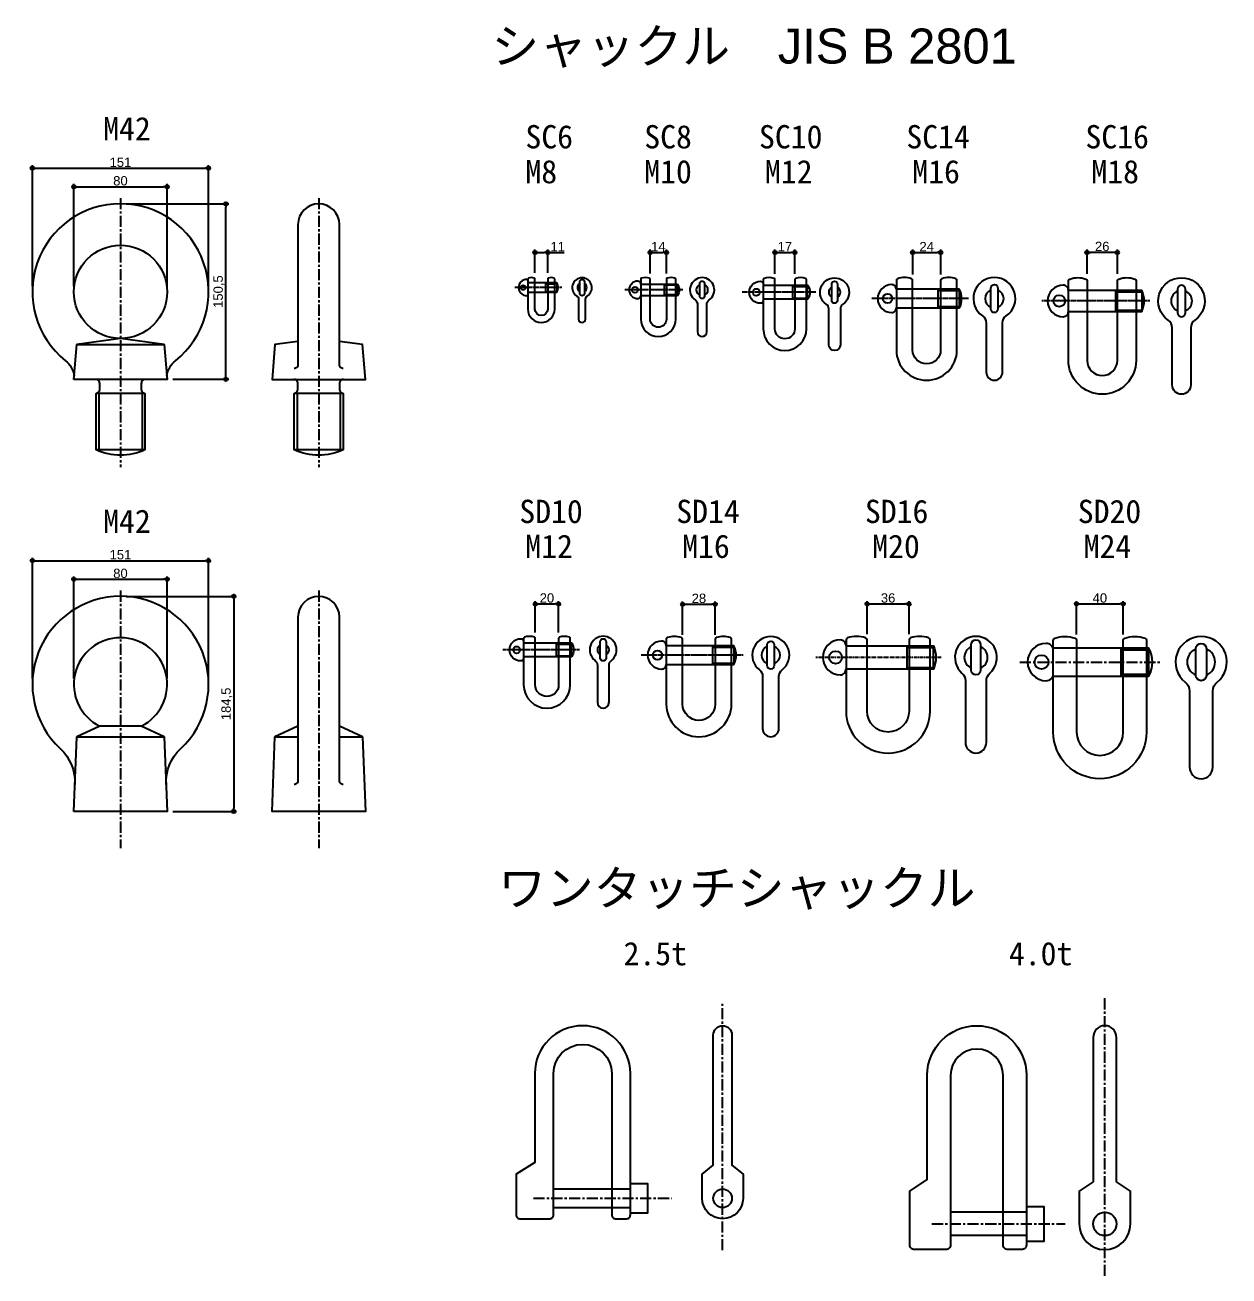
# Model space of a CAD drawing. Header units: millimetres. Extents: x 225 to 4590, y 55 to 1141.
# Drawn here: x 1646 to 2679, y 66 to 1139 of the extents above; entities that cross this region are included whole.
import ezdxf

# ---------------------------------------------------------------- set-up
doc = ezdxf.new("R2010")
doc.units = ezdxf.units.MM
doc.linetypes.add('CENTER', pattern=[50.8, 31.75, -6.35, 6.35, -6.35])
doc.layers.get('Defpoints').update_dxf_attribs({"color": 251})
doc.styles.get("Standard").update_dxf_attribs({"font": 'arial.ttf'})
doc.styles.add('ＭＳ ゴシック', font='MS Gothic.ttf')
doc.dimstyles.new('ISO-25', dxfattribs={"dimtxt": 8, "dimasz": 3, "dimexe": 2.5, "dimexo": 5, "dimgap": 1, "dimtad": 1, "dimtxsty": 'Standard', "dimblk": 'ORIGIN', "dimcen": 2.5, "dimadec": 0, "dimazin": 0, "dimtfac": 1, "dimtmove": 0, "dimatfit": 3, "dimfxl": 0, "dimarcsym": 0})

# ---------------------------------------------------------------- blocks, each defined once
blk = doc.blocks.new('_Origin')
at = {"color": 0, "linetype": 'ByBlock', "lineweight": -2}
blk.add_line((0, 0), (-1, 0), dxfattribs=at)
blk.add_circle((0, 0), 0.5, dxfattribs=at)
blk = doc.blocks.new('*D11')
at = {"color": 0, "lineweight": -2, "transparency": 16777216}
for p, q in [((1733.1, 985.8), (1821, 985.8)), ((1818.5, 838.3), (1818.5, 982.8)), ((1773.1, 835.3), (1821, 835.3))]:
    blk.add_line(p, q, dxfattribs=at)
at = {"layer": 'Defpoints', "color": 0, "transparency": 16777216}
for p in [(1728.1, 985.8), (1818.5, 985.8), (1768.1, 835.3)]:
    blk.add_point(p, dxfattribs=at)
at = {"color": 0, "lineweight": -2, "transparency": 16777216, "xscale": 3, "yscale": 3, "zscale": 3}
for p, rotation in [((1818.5, 985.8), 90), ((1818.5, 835.3), 270)]:
    blk.add_blockref('_Origin', p, dxfattribs=dict(at, rotation=rotation))
at = {"color": 0, "transparency": 16777216, "insert": (1812.6, 910.5), "char_height": 8, "attachment_point": 5, "rotation": 90}
blk.add_mtext('150,5', dxfattribs=at)
blk = doc.blocks.new('*D27')
at = {"color": 0, "lineweight": -2, "transparency": 16777216}
for p, q in [((1652.6, 915.3), (1652.6, 1018.9)), ((1655.6, 1016.4), (1800.6, 1016.4)), ((1803.6, 915.3), (1803.6, 1018.9))]:
    blk.add_line(p, q, dxfattribs=at)
at = {"layer": 'Defpoints', "color": 0, "transparency": 16777216}
for p in [(1803.6, 1016.4), (1652.6, 910.3), (1803.6, 910.3)]:
    blk.add_point(p, dxfattribs=at)
at = {"color": 0, "lineweight": -2, "transparency": 16777216, "xscale": 3, "yscale": 3, "zscale": 3, "rotation": 180}
blk.add_blockref('_Origin', (1652.6, 1016.4), dxfattribs=at)
at = {"color": 0, "lineweight": -2, "transparency": 16777216, "xscale": 3, "yscale": 3, "zscale": 3}
blk.add_blockref('_Origin', (1803.6, 1016.4), dxfattribs=at)
at = {"color": 0, "transparency": 16777216, "insert": (1728.1, 1021.4), "char_height": 8, "attachment_point": 5}
blk.add_mtext('151', dxfattribs=at)
blk = doc.blocks.new('*D28')
at = {"color": 0, "lineweight": -2, "transparency": 16777216}
for p, q in [((1688.1, 915.3), (1688.1, 1002.9)), ((1691.1, 1000.4), (1765.1, 1000.4)), ((1768.1, 915.3), (1768.1, 1002.9))]:
    blk.add_line(p, q, dxfattribs=at)
at = {"layer": 'Defpoints', "color": 0, "transparency": 16777216}
for p in [(1768.1, 1000.4), (1688.1, 910.3), (1768.1, 910.3)]:
    blk.add_point(p, dxfattribs=at)
at = {"color": 0, "lineweight": -2, "transparency": 16777216, "xscale": 3, "yscale": 3, "zscale": 3, "rotation": 180}
blk.add_blockref('_Origin', (1688.1, 1000.4), dxfattribs=at)
at = {"color": 0, "lineweight": -2, "transparency": 16777216, "xscale": 3, "yscale": 3, "zscale": 3}
blk.add_blockref('_Origin', (1768.1, 1000.4), dxfattribs=at)
at = {"color": 0, "transparency": 16777216, "insert": (1728.1, 1005.5), "char_height": 8, "attachment_point": 5}
blk.add_mtext('80', dxfattribs=at)
blk = doc.blocks.new('*D32')
at = {"color": 0, "lineweight": -2, "transparency": 16777216}
for p, q in [((1652.6, 578.6), (1652.6, 682.2)), ((1655.6, 679.7), (1800.6, 679.7)), ((1803.6, 578.6), (1803.6, 682.2))]:
    blk.add_line(p, q, dxfattribs=at)
at = {"layer": 'Defpoints', "color": 0, "transparency": 16777216}
for p in [(1803.6, 679.7), (1652.6, 573.6), (1803.6, 573.6)]:
    blk.add_point(p, dxfattribs=at)
at = {"color": 0, "lineweight": -2, "transparency": 16777216, "xscale": 3, "yscale": 3, "zscale": 3, "rotation": 180}
blk.add_blockref('_Origin', (1652.6, 679.7), dxfattribs=at)
at = {"color": 0, "lineweight": -2, "transparency": 16777216, "xscale": 3, "yscale": 3, "zscale": 3}
blk.add_blockref('_Origin', (1803.6, 679.7), dxfattribs=at)
at = {"color": 0, "transparency": 16777216, "insert": (1728.1, 684.8), "char_height": 8, "attachment_point": 5}
blk.add_mtext('151', dxfattribs=at)
blk = doc.blocks.new('*D33')
at = {"color": 0, "lineweight": -2, "transparency": 16777216}
for p, q in [((1688.1, 578.6), (1688.1, 666.3)), ((1768.1, 578.6), (1768.1, 666.3)), ((1691.1, 663.8), (1765.1, 663.8))]:
    blk.add_line(p, q, dxfattribs=at)
at = {"layer": 'Defpoints', "color": 0, "transparency": 16777216}
for p in [(1768.1, 663.8), (1688.1, 573.6), (1768.1, 573.6)]:
    blk.add_point(p, dxfattribs=at)
at = {"color": 0, "lineweight": -2, "transparency": 16777216, "xscale": 3, "yscale": 3, "zscale": 3, "rotation": 180}
blk.add_blockref('_Origin', (1688.1, 663.8), dxfattribs=at)
at = {"color": 0, "lineweight": -2, "transparency": 16777216, "xscale": 3, "yscale": 3, "zscale": 3}
blk.add_blockref('_Origin', (1768.1, 663.8), dxfattribs=at)
at = {"color": 0, "transparency": 16777216, "insert": (1728.1, 668.8), "char_height": 8, "attachment_point": 5}
blk.add_mtext('80', dxfattribs=at)
blk = doc.blocks.new('*D54')
at = {"color": 0, "lineweight": -2, "transparency": 16777216}
for p, q in [((1733.1, 649.1), (1827.7, 649.1)), ((1825.2, 646.1), (1825.2, 467.6)), ((1773.1, 464.6), (1827.7, 464.6))]:
    blk.add_line(p, q, dxfattribs=at)
at = {"layer": 'Defpoints', "color": 0, "transparency": 16777216}
for p in [(1728.1, 649.1), (1768.1, 464.6), (1825.2, 464.6)]:
    blk.add_point(p, dxfattribs=at)
at = {"color": 0, "lineweight": -2, "transparency": 16777216, "xscale": 3, "yscale": 3, "zscale": 3}
for p, rotation in [((1825.2, 649.1), 90), ((1825.2, 464.6), 270)]:
    blk.add_blockref('_Origin', p, dxfattribs=dict(at, rotation=rotation))
at = {"color": 0, "transparency": 16777216, "insert": (1819.4, 556.9), "char_height": 8, "attachment_point": 5, "rotation": 90}
blk.add_mtext('184,5', dxfattribs=at)
blk = doc.blocks.new('*D56')
at = {"color": 0, "lineweight": -2, "transparency": 16777216}
for p, q in [((2083.5, 926.5), (2083.5, 946.6)), ((2094.5, 926.5), (2094.5, 946.6)), ((2086.5, 944.1), (2091.5, 944.1)), ((2094.5, 944.1), (2108.6, 944.1))]:
    blk.add_line(p, q, dxfattribs=at)
at = {"layer": 'Defpoints', "color": 0, "transparency": 16777216}
for p in [(2094.5, 944.1), (2083.5, 921.5), (2094.5, 921.5)]:
    blk.add_point(p, dxfattribs=at)
at = {"color": 0, "lineweight": -2, "transparency": 16777216, "xscale": 3, "yscale": 3, "zscale": 3, "rotation": 180}
blk.add_blockref('_Origin', (2083.5, 944.1), dxfattribs=at)
at = {"color": 0, "lineweight": -2, "transparency": 16777216, "xscale": 3, "yscale": 3, "zscale": 3}
blk.add_blockref('_Origin', (2094.5, 944.1), dxfattribs=at)
at = {"color": 0, "transparency": 16777216, "insert": (2103, 949.1), "char_height": 8, "attachment_point": 5}
blk.add_mtext('11', dxfattribs=at)
blk = doc.blocks.new('*D57')
at = {"color": 0, "lineweight": -2, "transparency": 16777216}
for p, q in [((2182.3, 926.1), (2182.3, 946.6)), ((2196.3, 926.1), (2196.3, 946.6)), ((2185.3, 944.1), (2193.3, 944.1))]:
    blk.add_line(p, q, dxfattribs=at)
at = {"layer": 'Defpoints', "color": 0, "transparency": 16777216}
for p in [(2196.3, 944.1), (2182.3, 921.1), (2196.3, 921.1)]:
    blk.add_point(p, dxfattribs=at)
at = {"color": 0, "lineweight": -2, "transparency": 16777216, "xscale": 3, "yscale": 3, "zscale": 3, "rotation": 180}
blk.add_blockref('_Origin', (2182.3, 944.1), dxfattribs=at)
at = {"color": 0, "lineweight": -2, "transparency": 16777216, "xscale": 3, "yscale": 3, "zscale": 3}
blk.add_blockref('_Origin', (2196.3, 944.1), dxfattribs=at)
at = {"color": 0, "transparency": 16777216, "insert": (2189.3, 949.1), "char_height": 8, "attachment_point": 5}
blk.add_mtext('14', dxfattribs=at)
blk = doc.blocks.new('*D58')
at = {"color": 0, "lineweight": -2, "transparency": 16777216}
for p, q in [((2289.3, 925.8), (2289.3, 946.6)), ((2306.3, 925.8), (2306.3, 946.6)), ((2292.3, 944.1), (2303.3, 944.1))]:
    blk.add_line(p, q, dxfattribs=at)
at = {"layer": 'Defpoints', "color": 0, "transparency": 16777216}
for p in [(2306.3, 944.1), (2289.3, 920.8), (2306.3, 920.8)]:
    blk.add_point(p, dxfattribs=at)
at = {"color": 0, "lineweight": -2, "transparency": 16777216, "xscale": 3, "yscale": 3, "zscale": 3, "rotation": 180}
blk.add_blockref('_Origin', (2289.3, 944.1), dxfattribs=at)
at = {"color": 0, "lineweight": -2, "transparency": 16777216, "xscale": 3, "yscale": 3, "zscale": 3}
blk.add_blockref('_Origin', (2306.3, 944.1), dxfattribs=at)
at = {"color": 0, "transparency": 16777216, "insert": (2297.8, 949.1), "char_height": 8, "attachment_point": 5}
blk.add_mtext('17', dxfattribs=at)
blk = doc.blocks.new('*D59')
at = {"color": 0, "lineweight": -2, "transparency": 16777216}
for p, q in [((2407.4, 925.1), (2407.4, 946.6)), ((2431.4, 925.1), (2431.4, 946.6)), ((2410.4, 944.1), (2428.4, 944.1))]:
    blk.add_line(p, q, dxfattribs=at)
at = {"layer": 'Defpoints', "color": 0, "transparency": 16777216}
for p in [(2431.4, 944.1), (2407.4, 920.1), (2431.4, 920.1)]:
    blk.add_point(p, dxfattribs=at)
at = {"color": 0, "lineweight": -2, "transparency": 16777216, "xscale": 3, "yscale": 3, "zscale": 3, "rotation": 180}
blk.add_blockref('_Origin', (2407.4, 944.1), dxfattribs=at)
at = {"color": 0, "lineweight": -2, "transparency": 16777216, "xscale": 3, "yscale": 3, "zscale": 3}
blk.add_blockref('_Origin', (2431.4, 944.1), dxfattribs=at)
at = {"color": 0, "transparency": 16777216, "insert": (2419.4, 949.1), "char_height": 8, "attachment_point": 5}
blk.add_mtext('24', dxfattribs=at)
blk = doc.blocks.new('*D68')
at = {"color": 0, "lineweight": -2, "transparency": 16777216}
for p, q in [((2083.8, 618.1), (2083.8, 645.1)), ((2103.8, 618.1), (2103.8, 645.1)), ((2086.8, 642.6), (2100.8, 642.6))]:
    blk.add_line(p, q, dxfattribs=at)
at = {"layer": 'Defpoints', "color": 0, "transparency": 16777216}
for p in [(2103.8, 642.6), (2083.8, 613.1), (2103.8, 613.1)]:
    blk.add_point(p, dxfattribs=at)
at = {"color": 0, "lineweight": -2, "transparency": 16777216, "xscale": 3, "yscale": 3, "zscale": 3, "rotation": 180}
blk.add_blockref('_Origin', (2083.8, 642.6), dxfattribs=at)
at = {"color": 0, "lineweight": -2, "transparency": 16777216, "xscale": 3, "yscale": 3, "zscale": 3}
blk.add_blockref('_Origin', (2103.8, 642.6), dxfattribs=at)
at = {"color": 0, "transparency": 16777216, "insert": (2093.8, 647.7), "char_height": 8, "attachment_point": 5}
blk.add_mtext('20', dxfattribs=at)
blk = doc.blocks.new('*D69')
at = {"color": 0, "lineweight": -2, "transparency": 16777216}
for p, q in [((2210.1, 616.1), (2210.1, 644.8)), ((2238.1, 616.1), (2238.1, 644.8)), ((2213.1, 642.3), (2235.1, 642.3))]:
    blk.add_line(p, q, dxfattribs=at)
at = {"layer": 'Defpoints', "color": 0, "transparency": 16777216}
for p in [(2238.1, 642.3), (2210.1, 611.1), (2238.1, 611.1)]:
    blk.add_point(p, dxfattribs=at)
at = {"color": 0, "lineweight": -2, "transparency": 16777216, "xscale": 3, "yscale": 3, "zscale": 3, "rotation": 180}
blk.add_blockref('_Origin', (2210.1, 642.3), dxfattribs=at)
at = {"color": 0, "lineweight": -2, "transparency": 16777216, "xscale": 3, "yscale": 3, "zscale": 3}
blk.add_blockref('_Origin', (2238.1, 642.3), dxfattribs=at)
at = {"color": 0, "transparency": 16777216, "insert": (2224.1, 647.4), "char_height": 8, "attachment_point": 5}
blk.add_mtext('28', dxfattribs=at)
blk = doc.blocks.new('*D70')
at = {"color": 0, "lineweight": -2, "transparency": 16777216}
for p, q in [((2368.3, 616.7), (2368.3, 645.1)), ((2404.3, 616.7), (2404.3, 645.1)), ((2371.3, 642.6), (2401.3, 642.6))]:
    blk.add_line(p, q, dxfattribs=at)
at = {"layer": 'Defpoints', "color": 0, "transparency": 16777216}
for p in [(2404.3, 642.6), (2368.3, 611.7), (2404.3, 611.7)]:
    blk.add_point(p, dxfattribs=at)
at = {"color": 0, "lineweight": -2, "transparency": 16777216, "xscale": 3, "yscale": 3, "zscale": 3, "rotation": 180}
blk.add_blockref('_Origin', (2368.3, 642.6), dxfattribs=at)
at = {"color": 0, "lineweight": -2, "transparency": 16777216, "xscale": 3, "yscale": 3, "zscale": 3}
blk.add_blockref('_Origin', (2404.3, 642.6), dxfattribs=at)
at = {"color": 0, "transparency": 16777216, "insert": (2386.3, 647.7), "char_height": 8, "attachment_point": 5}
blk.add_mtext('36', dxfattribs=at)
blk = doc.blocks.new('*D71')
at = {"color": 0, "lineweight": -2, "transparency": 16777216}
for p, q in [((2547.9, 616.4), (2547.9, 645.1)), ((2587.9, 616.4), (2587.9, 645.1)), ((2550.9, 642.6), (2584.9, 642.6))]:
    blk.add_line(p, q, dxfattribs=at)
at = {"layer": 'Defpoints', "color": 0, "transparency": 16777216}
for p in [(2587.9, 642.6), (2547.9, 611.4), (2587.9, 611.4)]:
    blk.add_point(p, dxfattribs=at)
at = {"color": 0, "lineweight": -2, "transparency": 16777216, "xscale": 3, "yscale": 3, "zscale": 3, "rotation": 180}
blk.add_blockref('_Origin', (2547.9, 642.6), dxfattribs=at)
at = {"color": 0, "lineweight": -2, "transparency": 16777216, "xscale": 3, "yscale": 3, "zscale": 3}
blk.add_blockref('_Origin', (2587.9, 642.6), dxfattribs=at)
at = {"color": 0, "transparency": 16777216, "insert": (2567.9, 647.7), "char_height": 8, "attachment_point": 5}
blk.add_mtext('40', dxfattribs=at)
blk = doc.blocks.new('*D75')
at = {"color": 0, "lineweight": -2, "transparency": 16777216}
for p, q in [((2556.9, 925.8), (2556.9, 946.6)), ((2582.9, 925.8), (2582.9, 946.6)), ((2579.9, 944.1), (2559.9, 944.1))]:
    blk.add_line(p, q, dxfattribs=at)
at = {"layer": 'Defpoints', "color": 0, "transparency": 16777216}
for p in [(2556.9, 944.1), (2556.9, 920.8), (2582.9, 920.8)]:
    blk.add_point(p, dxfattribs=at)
at = {"color": 0, "lineweight": -2, "transparency": 16777216, "xscale": 3, "yscale": 3, "zscale": 3, "rotation": 180}
blk.add_blockref('_Origin', (2556.9, 944.1), dxfattribs=at)
at = {"color": 0, "lineweight": -2, "transparency": 16777216, "xscale": 3, "yscale": 3, "zscale": 3}
blk.add_blockref('_Origin', (2582.9, 944.1), dxfattribs=at)
at = {"color": 0, "transparency": 16777216, "insert": (2569.9, 949.2), "char_height": 8, "attachment_point": 5}
blk.add_mtext('26', dxfattribs=at)
blk = doc.blocks.new('アイボルト（CAD素材.com）1')
at = {"color": 0, "linetype": 'CENTER', "lineweight": -2, "ltscale": 0.3}
blk.add_line((0, 189.5), (0, -31.3), dxfattribs=at)
at = {"color": 0, "linetype": 'ByBlock', "lineweight": -2}
blk.add_lwpolyline([(21, 23.2, -0.414214), (17.8, 26.5), (17.8, 166.7, 1), (-17.8, 166.7), (-17.8, 26.5, -0.414214), (-21, 23.2)], format="xyb", dxfattribs=at)
for points in [[(-17.8, 73.2), (-37.5, 64)], [(37.5, 64), (17.8, 73.2)], [(17.8, 64), (37.5, 64), (40, 0), (-40, 0), (-37.5, 64), (-17.8, 64)]]:
    blk.add_lwpolyline(points, dxfattribs=at)
blk = doc.blocks.new('アイボルト（CAD素材.com）2')
at = {"color": 0, "linetype": 'CENTER', "lineweight": -2, "ltscale": 0.3}
blk.add_line((0, 189.5), (0, -31.3), dxfattribs=at)
at = {"color": 0, "linetype": 'ByBlock', "lineweight": -2}
blk.add_lwpolyline([(39.1, 23.2, -0.217301), (51.7, 54, 2.525864), (-51.7, 54, -0.217301), (-39.1, 23.2)], format="xyb", dxfattribs=at)
blk.add_lwpolyline([(37.5, 64), (17.8, 73.2), (-17.8, 73.2), (-37.5, 64)], dxfattribs=at)
blk.add_lwpolyline([(-40, 0), (-37.5, 64), (37.5, 64), (40, 0)], close=True, dxfattribs=at)
blk.add_arc((0, 109), 40, 296.3434, 243.6566, dxfattribs=at)
blk = doc.blocks.new('アイボルト（CAD素材.com）19')
at = {"color": 0, "linetype": 'CENTER', "lineweight": -2, "ltscale": 0.3}
blk.add_line((0, 155.5), (0, -75.3), dxfattribs=at)
at = {"color": 0, "linetype": 'ByBlock', "lineweight": -2}
for points in [[(21, 9.2, -0.414214), (17.8, 12.5), (17.8, 132.7, 1), (-17.8, 132.7), (-17.8, 12.5, -0.414214), (-21, 9.2)], [(21.3, 0, 0.414214), (17.8, -3.5), (17.8, -8.5, 0.389295), (21, -12), (21, -60.5, -0.214286), (-21, -60.5), (-21, -12, 0.389295), (-17.8, -8.5), (-17.8, -3.5, 0.414214), (-21.3, 0)]]:
    blk.add_lwpolyline(points, format="xyb", dxfattribs=at)
for points in [[(-17.8, 32.6), (-37.5, 30), (-40, 0), (40, 0), (37.5, 30), (17.8, 32.6)], [(21, -12), (-21, -12)], [(-18.6, -12), (-18.6, -61.5)], [(18.5, -12), (18.5, -61.5)], [(21, -60.5), (-21, -60.5)]]:
    blk.add_lwpolyline(points, dxfattribs=at)
blk = doc.blocks.new('アイボルト（CAD素材.com）20')
at = {"color": 0, "linetype": 'CENTER', "lineweight": -2, "ltscale": 0.3}
blk.add_line((0, 155.5), (0, -75.3), dxfattribs=at)
at = {"color": 0, "linetype": 'ByBlock', "lineweight": -2}
for points in [[(39.7, 3.1, -0.191467), (47.1, 16, 2.858044), (-47.1, 16, -0.191467), (-39.7, 3.1)], [(21.3, 0, 0.414214), (17.8, -3.5), (17.8, -8.5, 0.389295), (21, -12), (21, -60.5, -0.214286), (-21, -60.5), (-21, -12, 0.389295), (-17.8, -8.5), (-17.8, -3.5, 0.414214), (-21.3, 0)]]:
    blk.add_lwpolyline(points, format="xyb", dxfattribs=at)
for points in [[(37.5, 30), (0, 35), (-37.5, 30)], [(21, -12), (-21, -12)], [(-18.6, -12), (-18.6, -61.5)], [(18.5, -12), (18.5, -61.5)], [(21, -60.5), (-21, -60.5)]]:
    blk.add_lwpolyline(points, dxfattribs=at)
blk.add_lwpolyline([(-40, 0), (-37.5, 30), (37.5, 30), (40, 0)], close=True, dxfattribs=at)
blk.add_circle((0, 75), 40, dxfattribs=at)
blk = doc.blocks.new('シャックル（CAD素材.com）7')
at = {"color": 0, "linetype": 'ByBlock', "lineweight": -2}
blk.add_lwpolyline([(10, -25, -0.227735), (13.8, -17.2, 2.849), (-13.7, -17.2, -0.227735), (-10, -25), (-10, -90, 1), (10, -90), (10, -25)], format="xyb", dxfattribs=at)
blk.add_lwpolyline([(-4.5, 11.5, -1), (4.5, 11.5), (4.5, -11.5, -1), (-4.5, -11.5)], format="xyb", close=True, dxfattribs=at)
for start, end in [(112.0243, 247.9757), (292.0243, 67.9757)]:
    blk.add_arc((0, 0), 12, start, end, dxfattribs=at)
blk = doc.blocks.new('シャックル（CAD素材.com）8')
at = {"color": 0, "linetype": 'ByBlock', "lineweight": -2}
for p, q in [((82, -12), (82, 12)), ((58, 10.4), (82.8, 10.4)), ((58, -10.4), (82.8, -10.4))]:
    blk.add_line(p, q, dxfattribs=at)
at = {"color": 0, "linetype": 'CENTER', "lineweight": -2, "ltscale": 0.3}
blk.add_line((-28.6, 0), (93.2, 0), dxfattribs=at)
at = {"color": 0, "linetype": 'ByBlock', "lineweight": -2}
blk.add_lwpolyline([(60, -60), (60, 18.6, -0.317837), (61.3, 20.5, -0.171573), (78.7, 20.5, -0.317837), (80, 18.6), (80, -60, -1), (0, -60), (0, 18.6, -0.317837), (1.3, 20.5, -0.171573), (18.7, 20.5, -0.317837), (20, 18.6), (20, -60, 1)], format="xyb", close=True, dxfattribs=at)
for points in [[(0, 10, 0.414214), (-6, 16, 1), (-6, -16, 0.414214), (0, -10)], [(0, -12), (82, -12, 0.25), (82, 12), (0, 12)]]:
    blk.add_lwpolyline(points, format="xyb", dxfattribs=at)
blk.add_lwpolyline([(58, 12), (58, -12)], dxfattribs=at)
blk.add_circle((-10, 0), 6, dxfattribs=at)
blk = doc.blocks.new('シャックル（CAD素材.com）9')
at = {"color": 0, "linetype": 'ByBlock', "lineweight": -2}
for points in [[(12, -13.4, 2.618034), (-12, -13.4, -0.213422), (-9, -20.1), (-9, -73, 1), (9, -73), (9, -20.1, -0.213422)], [(-4, 11, -1), (4, 11), (4, -11, -1), (-4, -11)]]:
    blk.add_lwpolyline(points, format="xyb", close=True, dxfattribs=at)
for start, end in [(113.5782, 246.4218), (293.5782, 66.4218)]:
    blk.add_arc((0, 0), 10, start, end, dxfattribs=at)
blk = doc.blocks.new('シャックル（CAD素材.com）10')
at = {"color": 0, "linetype": 'ByBlock', "lineweight": -2}
for p, q in [((52, 8.6), (75.5, 8.6)), ((75, -10), (75, 10)), ((52, -8.6), (75.5, -8.6))]:
    blk.add_line(p, q, dxfattribs=at)
for points in [[(0, 10, 0.414214), (-5, 15, 1), (-5, -15, 0.414214), (0, -10)], [(0, 10), (75, 10, -0.2), (75, -10), (0, -10)]]:
    blk.add_lwpolyline(points, format="xyb", dxfattribs=at)
blk.add_lwpolyline([(18, -46), (18, 15, 0.317837), (16.8, 16.7, 0.171573), (1.2, 16.7, 0.317837), (0, 15), (0, -46, 1), (72, -46), (72, 15, 0.317837), (70.8, 16.7, 0.171573), (55.2, 16.7, 0.317837), (54, 15), (54, -46, -1)], format="xyb", close=True, dxfattribs=at)
at = {"color": 0, "linetype": 'CENTER', "lineweight": -2, "ltscale": 0.1}
blk.add_lwpolyline([(81.5, 0), (-25.8, 0)], dxfattribs=at)
at = {"color": 0, "linetype": 'ByBlock', "lineweight": -2}
blk.add_lwpolyline([(52, 10), (52, -10)], dxfattribs=at)
blk.add_circle((-9, 0), 5.5, dxfattribs=at)
blk = doc.blocks.new('シャックル（CAD素材.com）11')
at = {"color": 0, "linetype": 'ByBlock', "lineweight": -2}
blk.add_lwpolyline([(7, -18.2, -0.233189), (9.7, -12.7, 2.946306), (-9.7, -12.7, -0.233189), (-7, -18.2), (-7, -63, 1), (7, -63), (7, -18.2)], format="xyb", dxfattribs=at)
blk.add_lwpolyline([(-3, 9, -1), (3, 9), (3, -9, -1), (-3, -9)], format="xyb", close=True, dxfattribs=at)
for start, end in [(112.0243, 247.9757), (292.0243, 67.9757)]:
    blk.add_arc((0, 0), 8, start, end, dxfattribs=at)
blk = doc.blocks.new('シャックル（CAD素材.com）12')
at = {"color": 0, "linetype": 'ByBlock', "lineweight": -2}
for p, q in [((40, 6.9), (58.5, 6.9)), ((58, 8), (58, -8)), ((40, -6.9), (58.5, -6.9))]:
    blk.add_line(p, q, dxfattribs=at)
for points in [[(0, 8, 0.414214), (-4, 12, 1), (-4, -12, 0.414214), (0, -8)], [(0, -8), (58, -8, 0.25), (58, 8), (0, 8)]]:
    blk.add_lwpolyline(points, format="xyb", dxfattribs=at)
blk.add_lwpolyline([(14, -42), (14, 13.6, 0.317837), (13.1, 15, 0.171573), (0.9, 15, 0.317837), (0, 13.6), (0, -42, 1), (56, -42), (56, 13.6, 0.317837), (55.1, 15, 0.171573), (42.9, 15, 0.317837), (42, 13.6), (42, -42, -1)], format="xyb", close=True, dxfattribs=at)
at = {"color": 0, "linetype": 'CENTER', "lineweight": -2, "ltscale": 0.05}
blk.add_lwpolyline([(66, 0), (-21.4, 0)], dxfattribs=at)
at = {"color": 0, "linetype": 'ByBlock', "lineweight": -2}
blk.add_lwpolyline([(40, -8), (40, 8)], dxfattribs=at)
blk.add_circle((-7.5, 0), 4, dxfattribs=at)
blk = doc.blocks.new('シャックル（CAD素材.com）13')
at = {"color": 0, "linetype": 'ByBlock', "lineweight": -2}
blk.add_lwpolyline([(5, -13.1, -0.234064), (7, -9.1, 2.96244), (-7, -9.1, -0.234064), (-5, -13.1), (-5, -45, 1), (5, -45), (5, -13.1)], format="xyb", dxfattribs=at)
blk.add_lwpolyline([(-2.5, 7, -1), (2.5, 7), (2.5, -7, -1), (-2.5, -7)], format="xyb", close=True, dxfattribs=at)
for start, end in [(120, 240), (300, 60)]:
    blk.add_arc((0, 0), 5, start, end, dxfattribs=at)
blk = doc.blocks.new('シャックル（CAD素材.com）14')
at = {"color": 0, "linetype": 'ByBlock', "lineweight": -2}
for p, q in [((28, 5), (41.6, 5)), ((41, -6), (41, 6)), ((28, -5), (41.6, -5))]:
    blk.add_line(p, q, dxfattribs=at)
blk.add_lwpolyline([(10, -30), (10, 9.8, 0.317837), (9.3, 10.8, 0.171573), (0.7, 10.8, 0.317837), (0, 9.8), (0, -30, 1), (40, -30), (40, 9.8, 0.317837), (39.3, 10.8, 0.171573), (30.7, 10.8, 0.317837), (30, 9.8), (30, -30, -1)], format="xyb", close=True, dxfattribs=at)
at = {"color": 0, "linetype": 'CENTER', "lineweight": -2, "ltscale": 0.05}
blk.add_lwpolyline([(48, 0), (-18, 0)], dxfattribs=at)
at = {"color": 0, "linetype": 'ByBlock', "lineweight": -2}
for points in [[(0, -7, -0.414214), (-2.5, -9.5, -1), (-2.5, 9.5, -0.414214), (0, 7)], [(0, 6), (41, 6, -0.333333), (41, -6), (0, -6)]]:
    blk.add_lwpolyline(points, format="xyb", dxfattribs=at)
blk.add_lwpolyline([(28, 6), (28, -6)], dxfattribs=at)
blk.add_circle((-6, 0), 3, dxfattribs=at)
blk = doc.blocks.new('シャックル（CAD素材.com）31')
at = {"color": 0, "linetype": 'ByBlock', "lineweight": -2}
for points in [[(8, -23), (8, -72, -1), (-8, -72), (-8, -23, 0.245393), (-11.4, -16.4, -3.186141), (11.4, -16.4, 0.245393)], [(3.5, -10), (3.5, 10, 1), (-3.5, 10), (-3.5, -10, 1)]]:
    blk.add_lwpolyline(points, format="xyb", close=True, dxfattribs=at)
for start, end in [(112.8854, 247.1146), (292.8854, 67.1146)]:
    blk.add_arc((0, 0), 9, start, end, dxfattribs=at)
blk = doc.blocks.new('シャックル（CAD素材.com）32')
at = {"color": 0, "linetype": 'ByBlock', "lineweight": -2}
for p, q in [((40.5, 7.8), (63.3, 7.8)), ((62.8, 9), (62.8, -9)), ((40.5, -7.8), (63.3, -7.8))]:
    blk.add_line(p, q, dxfattribs=at)
for points in [[(0, 9, 0.414214), (-4.5, 13.5, 1), (-4.5, -13.5, 0.414214), (0, -9)], [(0, -9), (62.8, -9, 0.25), (62.8, 9), (0, 9)]]:
    blk.add_lwpolyline(points, format="xyb", dxfattribs=at)
blk.add_lwpolyline([(42, -51), (42, 17.3, -0.317837), (43.1, 18.8, -0.171573), (56.9, 18.8, -0.317837), (58, 17.3), (58, -51, -1), (0, -51), (0, 17.3, -0.317837), (1.1, 18.8, -0.171573), (14.9, 18.8, -0.317837), (16, 17.3), (16, -51, 1)], format="xyb", close=True, dxfattribs=at)
at = {"color": 0, "linetype": 'CENTER', "lineweight": -2, "ltscale": 0.05}
blk.add_lwpolyline([(69.9, 0), (-22.8, 0)], dxfattribs=at)
at = {"color": 0, "linetype": 'ByBlock', "lineweight": -2}
blk.add_lwpolyline([(40.5, -9), (40.5, 9)], dxfattribs=at)
blk.add_circle((-7.9, 0), 5, dxfattribs=at)
blk = doc.blocks.new('シャックル（CAD素材.com）33')
at = {"color": 0, "linetype": 'ByBlock', "lineweight": -2}
for points in [[(-7, -63, 1), (7, -63), (7, -20.7, -0.249069), (10.1, -14.9, 3.265165), (-10.1, -14.9, -0.249069), (-7, -20.7)], [(-3, 9, -1), (3, 9), (3, -9, -1), (-3, -9)]]:
    blk.add_lwpolyline(points, format="xyb", close=True, dxfattribs=at)
for start, end in [(112.0243, 247.9757), (292.0243, 67.9757)]:
    blk.add_arc((0, 0), 8, start, end, dxfattribs=at)
blk = doc.blocks.new('シャックル（CAD素材.com）34')
at = {"color": 0, "linetype": 'ByBlock', "lineweight": -2}
for p, q in [((36, 6.9), (54.5, 6.9)), ((54, 8), (54, -8)), ((36, -6.9), (54.5, -6.9))]:
    blk.add_line(p, q, dxfattribs=at)
for points in [[(0, 8, 0.414214), (-4, 12, 1), (-4, -12, 0.414214), (0, -8)], [(0, -8), (54, -8, 0.25), (54, 8), (0, 8)]]:
    blk.add_lwpolyline(points, format="xyb", dxfattribs=at)
blk.add_lwpolyline([(14, -44), (14, 15.6, 0.317837), (13.1, 17, 0.171573), (0.9, 17, 0.317837), (0, 15.6), (0, -44, 1), (52, -44), (52, 15.6, 0.317837), (51.1, 17, 0.171573), (38.9, 17, 0.317837), (38, 15.6), (38, -44, -1)], format="xyb", close=True, dxfattribs=at)
at = {"color": 0, "linetype": 'CENTER', "lineweight": -2, "ltscale": 0.05}
blk.add_lwpolyline([(62, 0), (-21.4, 0)], dxfattribs=at)
at = {"color": 0, "linetype": 'ByBlock', "lineweight": -2}
blk.add_lwpolyline([(36, -8), (36, 8)], dxfattribs=at)
blk.add_circle((-7.5, 0), 4, dxfattribs=at)
blk = doc.blocks.new('シャックル（CAD素材.com）35')
at = {"color": 0, "linetype": 'ByBlock', "lineweight": -2}
for points in [[(5, -45, -1), (-5, -45), (-5, -14.4, 0.245393), (-7.1, -10.3, -3.186141), (7.1, -10.3, 0.245393), (5, -14.4)], [(-2.5, 7, -1), (2.5, 7), (2.5, -7, -1), (-2.5, -7)]]:
    blk.add_lwpolyline(points, format="xyb", close=True, dxfattribs=at)
for start, end in [(120, 240), (300, 60)]:
    blk.add_arc((0, 0), 5, start, end, dxfattribs=at)
blk = doc.blocks.new('シャックル（CAD素材.com）36')
at = {"color": 0, "linetype": 'ByBlock', "lineweight": -2}
for p, q in [((25, 5), (38.6, 5)), ((38, -6), (38, 6)), ((25, -5), (38.6, -5))]:
    blk.add_line(p, q, dxfattribs=at)
blk.add_lwpolyline([(10, -31.5), (10, 10.8, 0.317837), (9.3, 11.8, 0.171573), (0.7, 11.8, 0.317837), (0, 10.8), (0, -31.5, 1), (37, -31.5), (37, 10.8, 0.317837), (36.3, 11.8, 0.171573), (27.7, 11.8, 0.317837), (27, 10.8), (27, -31.5, -1)], format="xyb", close=True, dxfattribs=at)
at = {"color": 0, "linetype": 'CENTER', "lineweight": -2, "ltscale": 0.05}
blk.add_lwpolyline([(45, 0), (-18, 0)], dxfattribs=at)
at = {"color": 0, "linetype": 'ByBlock', "lineweight": -2}
for points in [[(0, -7, -0.414214), (-2.5, -9.5, -1), (-2.5, 9.5, -0.414214), (0, 7)], [(0, 6), (38, 6, -0.333333), (38, -6), (0, -6)]]:
    blk.add_lwpolyline(points, format="xyb", dxfattribs=at)
blk.add_lwpolyline([(25, 6), (25, -6)], dxfattribs=at)
blk.add_circle((-6, 0), 3, dxfattribs=at)
blk = doc.blocks.new('シャックル（CAD素材.com）37')
at = {"color": 0, "linetype": 'ByBlock', "lineweight": -2}
for points in [[(4, -36), (4, -12.1, -0.251714), (5.8, -8.8, 3.324173), (-5.8, -8.8, -0.251714), (-4, -12.1), (-4, -36, 1)], [(2, -5.5, -1), (-2, -5.5), (-2, 5.5, -1), (2, 5.5)]]:
    blk.add_lwpolyline(points, format="xyb", close=True, dxfattribs=at)
for start, end in [(113.5782, 246.4218), (293.5782, 66.4218)]:
    blk.add_arc((0, 0), 5, start, end, dxfattribs=at)
blk = doc.blocks.new('シャックル（CAD素材.com）38')
at = {"color": 0, "linetype": 'ByBlock', "lineweight": -2}
for p, q in [((0, 5), (31.5, 5)), ((20, 4.2), (32, 4.2)), ((31.5, 5), (31.5, -5)), ((31.5, -5), (0, -5)), ((32, -4.2), (20, -4.2))]:
    blk.add_line(p, q, dxfattribs=at)
at = {"color": 0, "linetype": 'CENTER', "lineweight": -2, "ltscale": 0.05}
blk.add_lwpolyline([(36, 0), (-13.6, 0)], dxfattribs=at)
at = {"color": 0, "linetype": 'ByBlock', "lineweight": -2}
for points in [[(0, 5, 0.414214), (-2.5, 7.5, 1), (-2.5, -7.5, 0.414214), (0, -5)], [(31.5, 5, -0.3), (31.5, -5)]]:
    blk.add_lwpolyline(points, format="xyb", dxfattribs=at)
blk.add_lwpolyline([(8, -25), (8, 9.2, 0.317837), (7.5, 9.9, 0.171573), (0.5, 9.9, 0.317837), (0, 9.2), (0, -25, 1), (30, -25), (30, 9.2, 0.317837), (29.5, 9.9, 0.171573), (22.5, 9.9, 0.317837), (22, 9.2), (22, -25, -1)], format="xyb", close=True, dxfattribs=at)
blk.add_lwpolyline([(20, 5), (20, -5)], dxfattribs=at)
blk.add_circle((-5, 0), 2.5, dxfattribs=at)
blk = doc.blocks.new('シャックル（CAD素材.com）39')
at = {"color": 0, "linetype": 'ByBlock', "lineweight": -2}
for points in [[(3, -27), (3, -9.8, -0.261184), (4.4, -7.3, 3.551785), (-4.4, -7.3, -0.261184), (-3, -9.8), (-3, -27, 1)], [(2, -5, -1), (-2, -5), (-2, 5, -1), (2, 5)]]:
    blk.add_lwpolyline(points, format="xyb", close=True, dxfattribs=at)
for start, end in [(120, 240), (300, 60)]:
    blk.add_arc((0, 0), 4, start, end, dxfattribs=at)
blk = doc.blocks.new('シャックル（CAD素材.com）40')
at = {"color": 0, "linetype": 'ByBlock', "lineweight": -2}
for p, q in [((15, 4), (15, -4)), ((24.8, 4), (24.8, -4))]:
    blk.add_line(p, q, dxfattribs=at)
at = {"color": 0, "linetype": 'CENTER', "lineweight": -2, "ltscale": 0.05}
blk.add_lwpolyline([(29.2, 0), (-11.2, 0)], dxfattribs=at)
at = {"color": 0, "linetype": 'ByBlock', "lineweight": -2}
for points in [[(0, 6, 0.414214), (-1, 7, 1), (-1, -7, 0.414214), (0, -6)], [(0, -4), (24.8, -4, 0.3), (24.8, 4), (0, 4)]]:
    blk.add_lwpolyline(points, format="xyb", dxfattribs=at)
blk.add_lwpolyline([(6, -18.5), (6, 7.5, 0.317837), (5.6, 8.1, 0.171573), (0.4, 8.1, 0.317837), (0, 7.5), (0, -18.5, 1), (23, -18.5), (23, 7.5, 0.317837), (22.6, 8.1, 0.171573), (17.4, 8.1, 0.317837), (17, 7.5), (17, -18.5, -1)], format="xyb", close=True, dxfattribs=at)
for points in [[(15, 3.3), (25.2, 3.3)], [(15, -3.3), (25.2, -3.3)]]:
    blk.add_lwpolyline(points, dxfattribs=at)
blk.add_circle((-4, 0), 2, dxfattribs=at)
blk = doc.blocks.new('ワンタッチシャックル（CAD素材.com）3')
at = {"color": 0, "linetype": 'CENTER', "lineweight": -2, "ltscale": 0.3}
blk.add_lwpolyline([(0, -44.6), (0, 194)], dxfattribs=at)
at = {"color": 0, "linetype": 'ByBlock', "lineweight": -2}
blk.add_lwpolyline([(22, 0), (22, 28), (10, 36), (10, 160, 1), (-10, 160), (-10, 36), (-22, 28), (-22, 0, 1)], format="xyb", close=True, dxfattribs=at)
blk.add_circle((0, 0), 10, dxfattribs=at)
blk = doc.blocks.new('ワンタッチシャックル（CAD素材.com）4')
at = {"color": 0, "linetype": 'ByBlock', "lineweight": -2}
blk.add_lwpolyline([(0, 127.5), (0, -18, -0.414214), (-4, -22), (-16, -22, -0.414214), (-20, -18), (-20, 127.5, 1), (-65, 127.5), (-65, -18, -0.414214), (-69, -22), (-96, -22, -0.414214), (-100, -18), (-100, 28), (-85, 38), (-85, 127.5, -1)], format="xyb", close=True, dxfattribs=at)
for points in [[(0, 15), (15, 15), (15, -15), (0, -15)], [(0, 10), (-65, 10)], [(0, -10), (-65, -10)]]:
    blk.add_lwpolyline(points, dxfattribs=at)
at = {"color": 0, "linetype": 'CENTER', "lineweight": -2, "ltscale": 0.3}
blk.add_lwpolyline([(-81, 0), (33.3, 0)], dxfattribs=at)
blk = doc.blocks.new('ワンタッチシャックル（CAD素材.com）5')
at = {"color": 0, "linetype": 'CENTER', "lineweight": -2, "ltscale": 0.3}
blk.add_lwpolyline([(0, -44.6), (0, 167.3)], dxfattribs=at)
at = {"color": 0, "linetype": 'ByBlock', "lineweight": -2}
blk.add_lwpolyline([(-17.5, 0), (-17.5, 20.6), (-8, 28.5), (-8, 140, -1), (8, 140), (8, 28.5), (17.5, 20.6), (17.5, 0, -1)], format="xyb", close=True, dxfattribs=at)
blk.add_circle((0, 0), 8, dxfattribs=at)
blk = doc.blocks.new('ワンタッチシャックル（CAD素材.com）6')
at = {"color": 0, "linetype": 'ByBlock', "lineweight": -2}
blk.add_lwpolyline([(-66, -14.3), (-66, 107, -1), (-16, 107), (-16, -14.3, 0.414214), (-12.8, -17.5), (-3.2, -17.5, 0.414214), (0, -14.3), (0, 107, 1), (-82, 107), (-82, 30.6), (-98, 20.6), (-98, -14.3, 0.414214), (-94.8, -17.5), (-78.8, -17.5), (-69.2, -17.5, 0.414214)], format="xyb", close=True, dxfattribs=at)
for points in [[(0, -12.5), (15, -12.5), (15, 12.5), (0, 12.5)], [(-66, 8), (0, 8)], [(-66, -8), (0, -8)]]:
    blk.add_lwpolyline(points, dxfattribs=at)
at = {"color": 0, "linetype": 'CENTER', "lineweight": -2, "ltscale": 0.3}
blk.add_lwpolyline([(-83.1, 0), (35.2, 0)], dxfattribs=at)

msp = doc.modelspace()

# ---------------------------------------------------------------- block references
for name, p in [('アイボルト（CAD素材.com）20', (1728.141, 835.255)), ('アイボルト（CAD素材.com）19', (1898.091, 835.255)), ('シャックル（CAD素材.com）38', (2174.27, 911.988)), ('シャックル（CAD素材.com）36', (2279.301, 909.988)), ('シャックル（CAD素材.com）34', (2393.379, 904.488)), ('シャックル（CAD素材.com）32', (2540.943, 902.488)), ('シャックル（CAD素材.com）40', (2077.451, 913.988)), ('シャックル（CAD素材.com）39', (2123.915, 913.988)), ('シャックル（CAD素材.com）37', (2226.864, 911.988)), ('シャックル（CAD素材.com）35', (2340.434, 909.988)), ('シャックル（CAD素材.com）33', (2477.452, 904.488)), ('シャックル（CAD素材.com）31', (2637.91, 902.488)), ('アイボルト（CAD素材.com）2', (1728.141, 464.603)), ('アイボルト（CAD素材.com）1', (1898.091, 464.603)), ('シャックル（CAD素材.com）14', (2073.81, 603.264)), ('シャックル（CAD素材.com）13', (2142.011, 603.264)), ('シャックル（CAD素材.com）12', (2196.083, 598.764)), ('シャックル（CAD素材.com）11', (2285.712, 598.764)), ('シャックル（CAD素材.com）10', (2350.278, 596.764)), ('シャックル（CAD素材.com）9', (2461.625, 596.764)), ('シャックル（CAD素材.com）8', (2527.913, 592.764)), ('シャックル（CAD素材.com）7', (2654.744, 592.764)), ('ワンタッチシャックル（CAD素材.com）3', (2572.141, 110.88)), ('ワンタッチシャックル（CAD素材.com）5', (2244.433, 132.88)), ('ワンタッチシャックル（CAD素材.com）6', (2165.351, 132.88)), ('ワンタッチシャックル（CAD素材.com）4', (2504.895, 110.88))]:
    msp.add_blockref(name, p)

# ---------------------------------------------------------------- texts
at = {"color": 3, "style": 'ＭＳ ゴシック'}
for s, p in [('M42', (1713.268, 1040.243)), ('SC6', (2075.351, 1033.311)), ('SC8', (2177.259, 1033.311)), ('SC10', (2275.614, 1033.311)), ('SC14', (2401.97, 1033.311)), ('SC16', (2555.534, 1033.311)), ('M8', (2075.351, 1003.389)), ('M10', (2177.259, 1003.389)), ('M12', (2280.719, 1003.389)), ('M16', (2407.075, 1003.389)), ('M18', (2560.639, 1003.389)), ('SD10', (2070.124, 711.987)), ('SD14', (2204.674, 711.987)), ('SD16', (2366.449, 711.987)), ('SD20', (2548.941, 711.987)), ('M42', (1713.268, 703.592)), ('M12', (2075.229, 682.064)), ('M16', (2209.779, 682.064)), ('M20', (2372.729, 682.064)), ('M24', (2554.046, 682.064)), ('2.5t', (2159.471, 332.746)), ('4.0t', (2489.906, 332.746))]:
    msp.add_text(s, height=20, dxfattribs=at).set_placement(p)
at = {"color": 3, "char_height": 30, "attachment_point": 1}
for s, insert in [('{\\fMS PGothic|b0|i0|c128|p50;シャックル\u3000}JIS B 2801', (2046.216, 1136.119)), ('{\\fMS PGothic|b0|i0|c128|p50;ワンタッチシャックル}', (2052.027, 414.036))]:
    msp.add_mtext(s, dxfattribs=dict(at, insert=insert))

# ---------------------------------------------------------------- dimensions: what is measured, and where the dimension line sits
at = {"color": 3}
for base, p1, p2, picture, middle in [((1803.641, 1016.364), (1652.641, 910.255), (1803.641, 910.255), '*D27', (1728.141, 1021.448)), ((1768.141, 1000.416), (1688.141, 910.255), (1768.141, 910.255), '*D28', (1728.141, 1005.501)), ((2094.451, 944.125), (2083.451, 921.476), (2094.451, 921.476), '*D56', (2103.032, 949.141)), ((2196.27, 944.125), (2182.27, 921.139), (2196.27, 921.139), '*D57', (2189.27, 949.141)), ((2306.301, 944.125), (2289.301, 920.802), (2306.301, 920.802), '*D58', (2297.801, 949.141)), ((2431.379, 944.125), (2407.379, 920.127), (2431.379, 920.127), '*D59', (2419.379, 949.141)), ((2556.943, 944.125), (2582.943, 920.761), (2556.943, 920.761), '*D75', (2569.943, 949.209)), ((1803.641, 679.712), (1652.641, 573.603), (1803.641, 573.603), '*D32', (1728.141, 684.796)), ((1768.141, 663.764), (1688.141, 573.603), (1768.141, 573.603), '*D33', (1728.141, 668.849)), ((2103.81, 642.617), (2083.81, 613.077), (2103.81, 613.077), '*D68', (2093.81, 647.701)), ((2238.083, 642.277), (2210.083, 611.054), (2238.083, 611.054), '*D69', (2224.083, 647.362)), ((2404.278, 642.617), (2368.278, 611.728), (2404.278, 611.728), '*D70', (2386.278, 647.704)), ((2587.913, 642.617), (2547.913, 611.391), (2587.913, 611.391), '*D71', (2567.913, 647.701))]:
    dim = msp.add_linear_dim(base=base, p1=p1, p2=p2, dimstyle='ISO-25', dxfattribs=at)
    dim.commit()
    dim.dimension.update_dxf_attribs({"geometry": picture, "text_midpoint": middle})
for base, p1, p2, picture, middle in [((1818.453, 985.755), (1768.141, 835.255), (1728.141, 985.755), '*D11', (1812.645, 910.505)), ((1825.232, 464.603), (1728.141, 649.103), (1768.141, 464.603), '*D54', (1819.425, 556.853))]:
    dim = msp.add_linear_dim(base=base, p1=p1, p2=p2, angle=90, dimstyle='ISO-25', dxfattribs=at)
    dim.commit()
    dim.dimension.update_dxf_attribs({"geometry": picture, "text_midpoint": middle})

doc.saveas('drawing.dxf')
